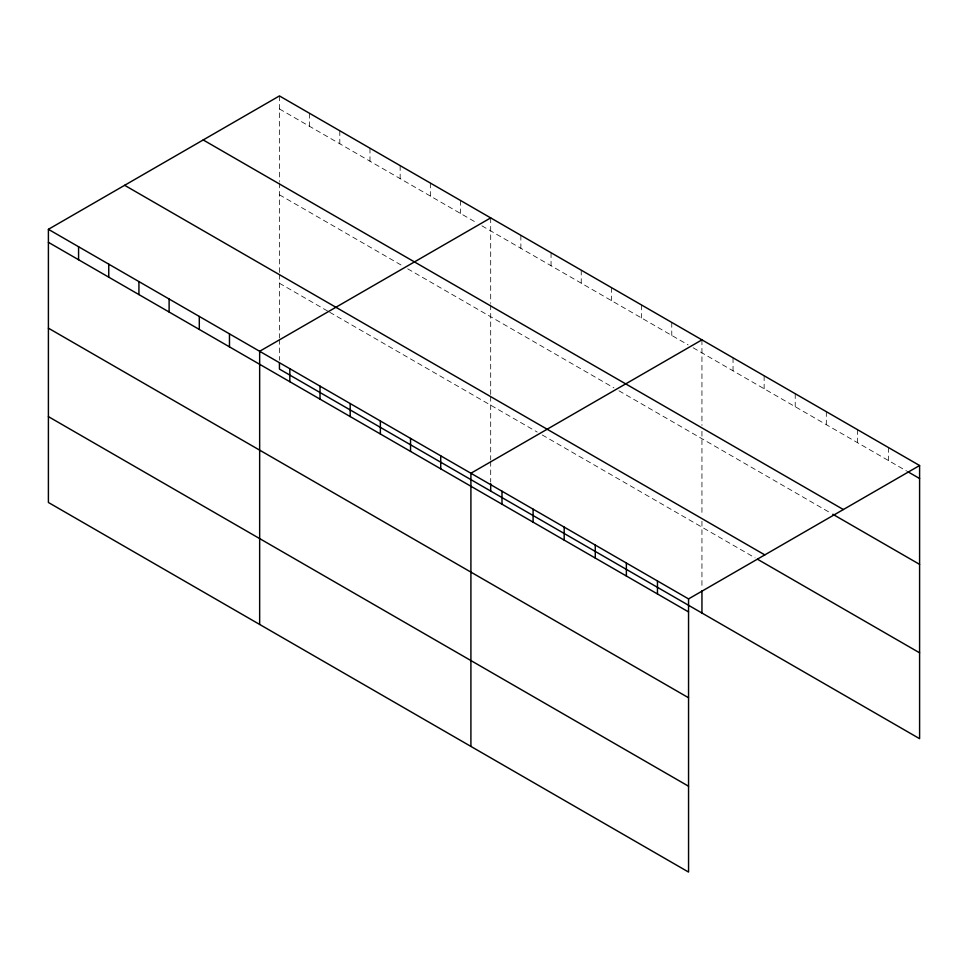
<?xml version="1.0" encoding="UTF-8"?>
<svg xmlns="http://www.w3.org/2000/svg" width="968" height="968" viewBox="0 0 968 968"><rect width="100%" height="100%" fill="white"/><g stroke="black" fill="none" stroke-linecap="round" stroke-linejoin="round"><path stroke-width="0.73" stroke-dasharray="4.84 3.63" d="M279.437 108.936L476.861 222.906M481.895 225.81L688.115 344.874M693.149 347.778L906.641 471.041M279.437 194.786L402.676 265.934M407.697 268.838L613.93 387.89M618.951 390.794L831.5 513.512M279.437 283.237L328.479 311.551M329.737 312.277L537.216 432.055M542.249 434.959L755.064 557.834M888.503 447.567L888.503 460.574M857.418 429.623L857.418 442.618M826.321 411.666L826.321 424.674M795.224 393.722L795.224 406.717M764.139 375.765L764.139 388.761M733.042 357.809L733.042 370.817M701.945 339.865L701.945 425.388M701.945 431.317L701.945 515.375M701.945 521.268L701.945 587.854M671.768 322.441L671.768 335.436M641.59 305.017L641.59 318.012M611.413 287.593L611.413 300.588M581.236 270.169L581.236 283.164M551.058 252.745L551.058 265.74M520.869 235.321L520.869 248.316M490.691 217.897L490.691 303.42M490.691 304.908L490.691 394.884M490.691 396.36L490.691 459.969M490.691 461.446L490.691 482.173M460.514 200.473L460.514 213.468M430.336 183.049L430.336 196.044M400.159 165.625L400.159 178.62M369.982 148.201L369.982 161.208M339.804 130.777L339.804 143.784M309.627 113.353L309.627 126.36M279.437 95.929L279.437 181.464M279.437 182.94L279.437 272.916M279.437 274.392L279.437 338.001M279.437 339.478L279.437 360.205"/><path stroke-width="1.45" d="M48.4 229.319L688.55 598.914L688.563 872.071L48.4 502.477L48.4 229.319L279.437 95.929L919.6 465.523L919.6 738.681L279.437 369.086L279.437 363.169M490.691 217.897L259.654 351.287L259.654 624.445M701.945 339.865L470.908 473.255L470.908 746.401M688.55 598.914L919.6 465.523M907.936 471.791L919.6 478.519M203.195 139.949L843.358 509.543M832.795 514.262L919.6 564.368M124.642 185.299L764.805 554.894M757.654 559.322L919.6 652.819M48.4 242.327L688.55 611.909M48.4 328.176L688.563 697.771M48.4 416.627L688.563 786.222M701.945 590.807L701.945 613.01M657.466 580.969L657.466 593.965M626.369 563.013L626.369 576.008M595.272 545.057L595.272 558.064M564.187 527.112L564.187 540.108M533.09 509.156L533.09 522.151M501.993 491.212L501.993 504.207M490.691 483.649L490.691 491.054M440.73 455.831L440.73 468.827M410.541 438.407L410.541 451.403M380.364 420.983L380.364 433.979M350.186 403.559L350.186 416.555M320.009 386.135L320.009 399.131M289.831 368.711L289.831 381.707M229.476 333.863L229.476 346.871M199.299 316.439L199.299 329.447M169.11 299.015L169.11 312.023M138.932 281.591L138.932 294.599M108.755 264.167L108.755 277.175M78.577 246.743L78.577 259.751"/></g></svg>
